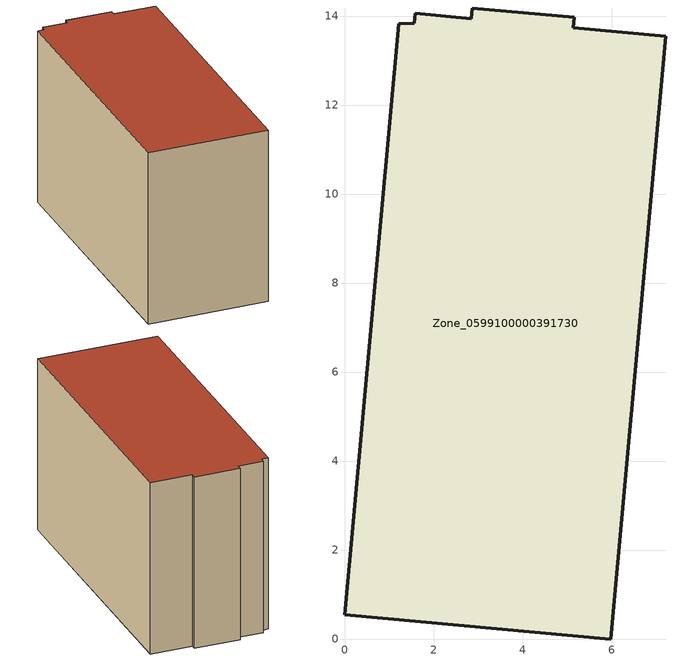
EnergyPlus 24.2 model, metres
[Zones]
Zone_0599100000391730
 floor ground (C_G): 0,0.55 1.21,13.83 1.56,13.84 1.59,14.06 2.84,13.94 2.87,14.18 5.16,13.97 5.14,13.74 7.21,13.55 5.97,0 z0
 wall outside (C_F): 5.97,0 7.21,13.55 5.14,13.74 5.16,13.97 2.87,14.18 2.84,13.94 1.59,14.06 1.56,13.84 1.21,13.83 0,0.55 5.97,0 z0:8.89
 roof outside (C_R): 1.21,13.83 0,0.55 5.97,0 7.21,13.55 5.14,13.74 5.16,13.97 2.87,14.18 2.84,13.94 1.59,14.06 1.56,13.84 z8.89
[BUILDING]
Pand.0599100000391730: North Axis=0; Terrain=City; Loads Convergence Tolerance Value=0.04; Temperature Convergence Tolerance Value=0.4; Solar Distribution=FullExterior; Maximum Number of Warmup Days=25; Minimum Number of Warmup Days=1
[Site:Location]
Rotterdam.The.Hague.AP_ZH_NLD Design_Conditions: Latitude=51.96; Longitude=4.45; Time Zone=1; Elevation=-4.5
[SITE:GROUNDTEMPERATURE:BUILDINGSURFACE]
18, 18, 18, 18, 18, 18, 18, 18, 18, 18, 18, 18
[MATERIAL] Thermal Absorptance=0.9; Solar Absorptance=0.7; Visible Absorptance=0.7
Name | Roughness | Thickness | Conductivity | Density | Specific Heat
G.TC.1992-2005 | MediumSmooth | 0.15 | 0.06 | 540 | 1210
F.TC.1992-2005 | Rough | 0.3 | 0.12 | 1920 | 840
R.TC.1992-2005 | MediumRough | 0.2 | 0.08 | 1500 | 1000
[CONSTRUCTION]
C_G: G.TC.1992-2005
C_F: F.TC.1992-2005
C_R: R.TC.1992-2005
[ZONE]
Zone_0599100000391730: Type=1; Multiplier=1; Ceiling Height=Autocalculate; Volume=Autocalculate; Floor Area=autocalculate; Part of Total Floor Area=Yes
[ZONEINFILTRATION:DESIGNFLOWRATE]
Infil_Zone_0599100000391730: Zone or ZoneList or Space or SpaceList=Zone_0599100000391730; Schedule=AlwaysOn; Design Flow Rate Calculation Method=Flow/Area; Flow Rate per Floor Area=0.0015; Constant Term Coefficient=1; Temperature Term Coefficient=0; Velocity Term Coefficient=0; Velocity Squared Term Coefficient=0
[HVACTEMPLATE:ZONE:IDEALLOADSAIRSYSTEM]
Zone_0599100000391730: Maximum Heating Supply Air Temperature=50; Minimum Cooling Supply Air Temperature=13; Maximum Heating Supply Air Humidity Ratio=0.0156; Minimum Cooling Supply Air Humidity Ratio=0.0077; Heating Limit=NoLimit; Cooling Limit=NoLimit; Dehumidification Control Type=ConstantSensibleHeatRatio; Cooling Sensible Heat Ratio=0.7; Dehumidification Setpoint=60; Humidification Control Type=None; Humidification Setpoint=30; Outdoor Air Method=None; Outdoor Air Flow Rate per Person=0.00944; Outdoor Air Flow Rate per Zone Floor Area=0; Outdoor Air Flow Rate per Zone=0; Demand Controlled Ventilation Type=None; Outdoor Air Economizer Type=NoEconomizer; Heat Recovery Type=None; Sensible Heat Recovery Effectiveness=0.7; Latent Heat Recovery Effectiveness=0.65
[ZONECONTROL:THERMOSTAT]
ThermostatControl_Zone_0599100000391730: Zone or ZoneList=Zone_0599100000391730; Control Type Schedule=DualSetpointControlType; Control 1=Thermostat_Zone_0599100000391730; Temperature Difference Between Cutout And Setpoint=0
[THERMOSTATSETPOINT:DUALSETPOINT]
Thermostat_Zone_0599100000391730: Heating Setpoint Temperature Schedule=HeatingSetpoint_Zone_0599100000391730; Cooling Setpoint Temperature Schedule=CoolingSetpoint_Zone_0599100000391730
[SCHEDULE:COMPACT]
HeatingSetpoint_Zone_0599100000391730: Through: 12/31, For: AllDays, Until: 24:00, 21
CoolingSetpoint_Zone_0599100000391730: Through: 12/31, For: AllDays, Until: 24:00, 24
DualSetpointControlType: Through: 12/31, For: AllDays, Until: 24:00, 4
AlwaysOn: Through: 12/31, For: AllDays, Until: 24:00, 1
